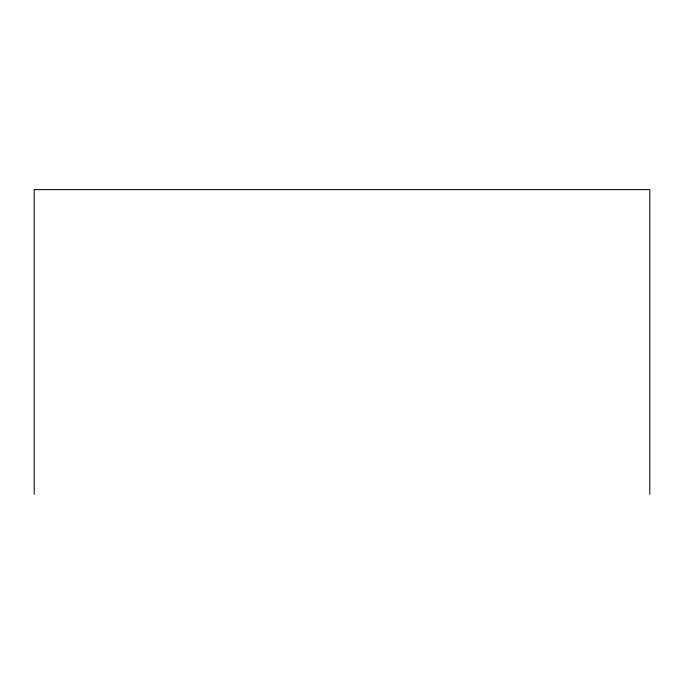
<?xml version="1.0" encoding="UTF-8"?>
<svg xmlns="http://www.w3.org/2000/svg" width="684" height="684" viewBox="0 0 684 684"><rect width="100%" height="100%" fill="white"/><g stroke="black" fill="none" stroke-linecap="round" stroke-linejoin="round"><path stroke-width="1.03" d="M649.8 494.378L649.8 189.622L34.2 189.622L34.2 494.378"/></g></svg>
